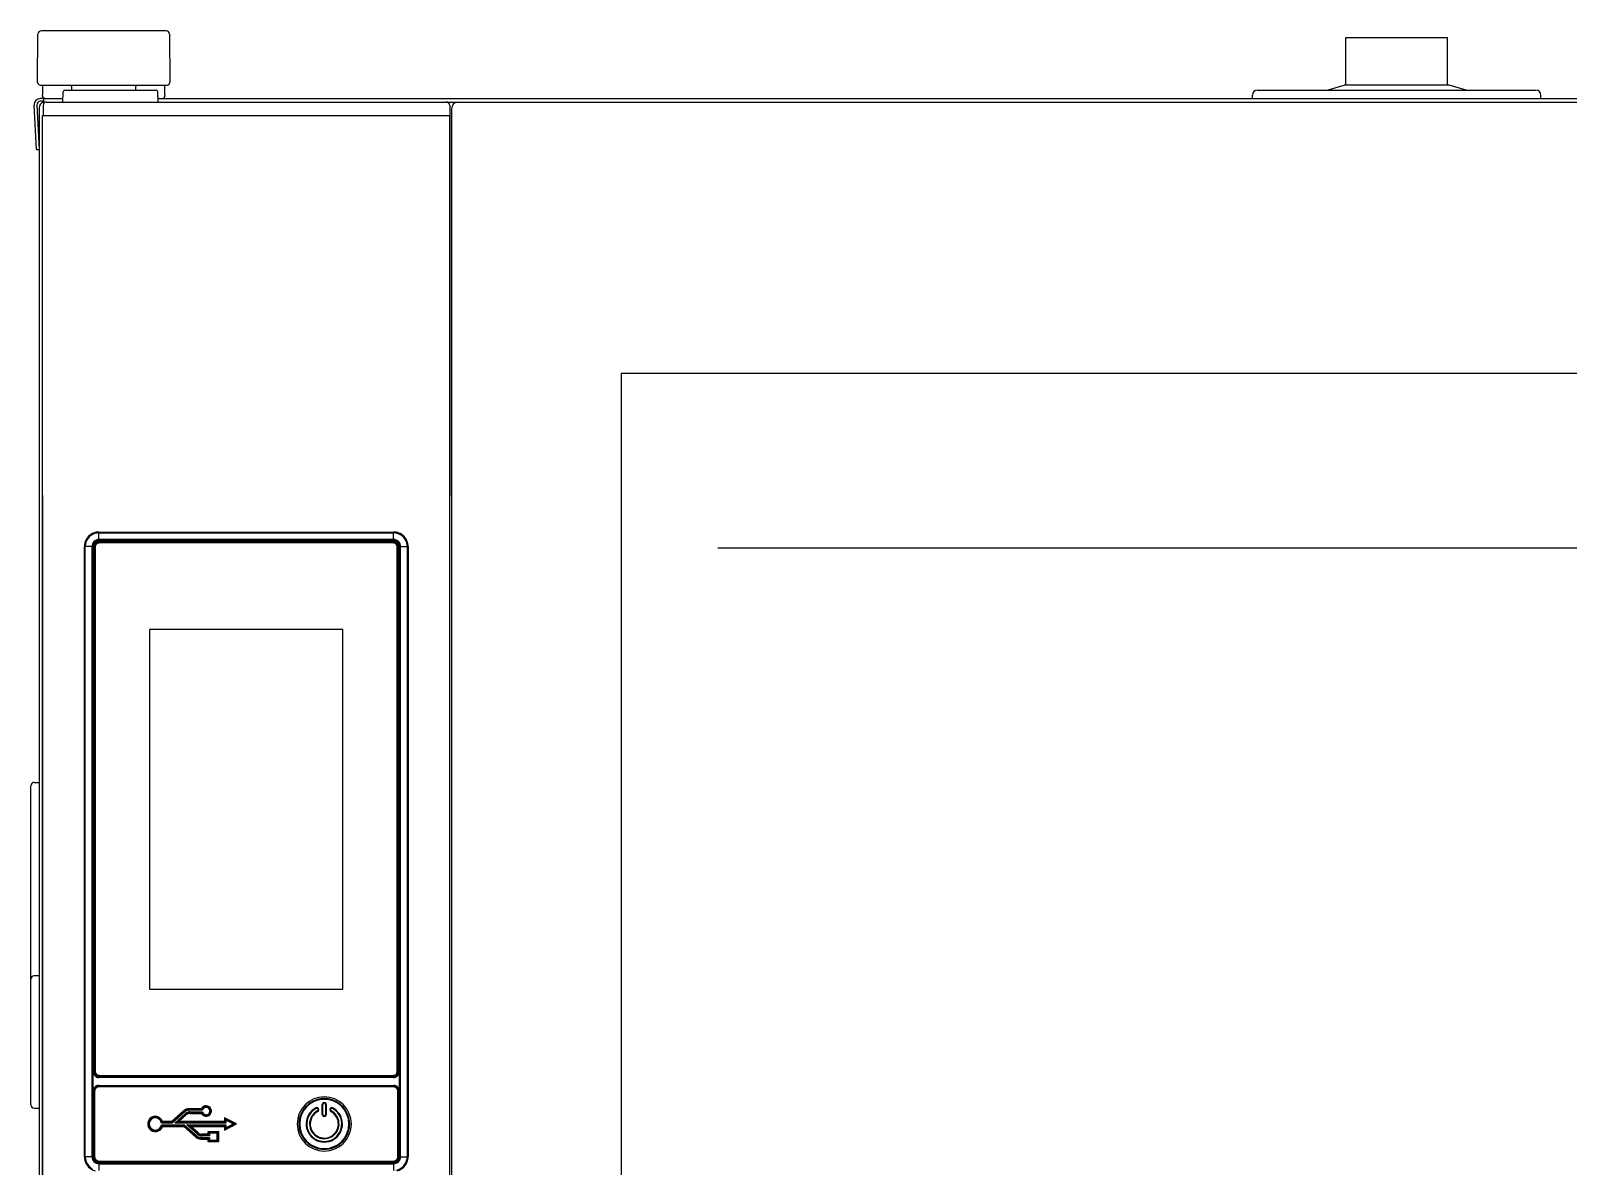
# Model space of a CAD drawing. Header units: millimetres. Extents: x 1025 to 6152, y 3757 to 7264.
# Drawn here: x 3911.5 to 4364.5, y 5779.2 to 6113.8 of the extents above; entities that cross this region are included whole.
import ezdxf

# ---------------------------------------------------------------- set-up
doc = ezdxf.new("R2010")
doc.units = ezdxf.units.MM
doc.header["$LTSCALE"] = 346.5
doc.layers.get('0').update_dxf_attribs({"linetype": 'CONTINUOUS'})
doc.layers.add('COSMETICHE', color=7, linetype='CONTINUOUS')
doc.layers.add('GEOM', color=7, linetype='CONTINUOUS')

msp = doc.modelspace()

# ---------------------------------------------------------------- linework, layer by layer
at = {"color": 7, "linetype": 'Continuous'}
for p, q in [((3913.46, 6098.8), (3913.58, 6112.81)), ((3951.34, 6113.8), (3914.58, 6113.8)), ((3952.34, 6112.81), (3952.46, 6098.8)), ((4298.96, 6097.8), (4298.96, 6111.8)), ((4298.96, 6111.8), (4328.96, 6111.8)), ((4328.96, 6097.8), (4328.96, 6111.8)), ((3913.47, 6098.52), (3913.46, 6098.8)), ((3952.46, 6098.8), (3952.45, 6098.52)), ((3914.22, 6097.8), (3951.7, 6097.8)), ((3914.96, 6097.8), (3914.96, 6095.4)), ((3914.96, 6095.4), (3914.96, 6094.8)), ((3914.97, 6094.52), (3914.96, 6094.8)), ((3920.96, 6092.8), (3921.01, 6095.81)), ((3921.51, 6096.3), (3948.41, 6096.3)), ((3923.48, 6097.32), (3923.5, 6096.3)), ((3942.42, 6096.3), (3942.43, 6097.32)), ((3948.96, 6092.8), (3948.91, 6095.81)), ((3950.96, 6094.8), (3950.95, 6094.52)), ((3950.96, 6095.4), (3950.96, 6097.8)), ((3950.96, 6095.07), (3950.96, 6095.4)), ((3950.96, 6094.8), (3950.96, 6095.07)), ((4271.46, 6093.8), (4271.46, 6094.8)), ((4272.96, 6096.3), (4354.96, 6096.3)), ((4293.46, 6096.3), (4298.46, 6097.8)), ((4329.46, 6097.8), (4298.46, 6097.8)), ((4334.46, 6096.3), (4329.46, 6097.8)), ((4356.46, 6093.8), (4356.46, 6094.8)), ((3913.15, 6078.8), (3912.46, 6091.9)), ((3913.26, 6091.95), (3913.95, 6078.84)), ((3913.96, 6091.1), (3913.96, 5618)), ((3915.72, 6093.8), (3914.26, 6093.8)), ((3915.26, 6093), (3914.26, 6093)), ((3915.12, 6091.81), (3915.09, 6088.8)), ((3915.26, 6093.8), (3915.26, 6092.28)), ((3915.26, 6093.8), (3915.26, 6092.28)), ((3915.72, 6093.8), (3920.98, 6093.8)), ((3916.12, 6092.8), (4711.91, 6092.8)), ((3948.94, 6093.8), (3950.2, 6093.8)), ((3950.2, 6093.8), (4713.66, 6093.8)), ((4034.91, 6091.81), (4034.96, 6088.8)), ((4035.46, 6090.8), (4035.46, 5655.8)), ((3914.96, 5657.8), (3914.96, 6088.8)), ((3914.96, 6088.8), (4034.96, 6088.8)), ((4034.96, 6088.8), (4034.96, 5976.8)), ((4034.96, 5657.8), (4034.96, 6088.8)), ((3913.15, 6078.8), (3913.95, 6078.84)), ((4085.46, 6012.8), (4085.46, 5733.8)), ((4542.46, 6012.8), (4085.46, 6012.8))]:
    msp.add_line(p, q, dxfattribs=at)
at = {"color": 9, "linetype": 'Continuous'}
for p, q in [((3931.53, 5966.07), (3931.53, 5966.08)), ((3931.53, 5966.07), (4018.38, 5966.07)), ((3931.54, 5964.4), (3931.54, 5965.84)), ((3931.54, 5965.84), (4018.37, 5965.84)), ((3931.54, 5963.88), (3931.54, 5964.4)), ((3931.54, 5963.61), (3931.54, 5963.88)), ((4018.37, 5963.88), (3931.54, 5963.88)), ((4018.38, 5963.61), (3931.54, 5963.61)), ((3931.6, 5963.03), (3931.6, 5963.16)), ((3931.6, 5962.91), (3931.6, 5963.03)), ((4018.32, 5963.03), (4018.32, 5963.16)), ((4018.32, 5962.91), (4018.32, 5963.03)), ((4018.37, 5964.4), (4018.37, 5965.84)), ((4018.37, 5963.88), (4018.37, 5964.4)), ((4018.38, 5963.61), (4018.37, 5963.85)), ((4018.38, 5966.07), (4018.39, 5966.08)), ((3927.29, 5961.82), (3927.28, 5961.83)), ((3927.29, 5781.97), (3927.29, 5961.82)), ((3928.71, 5961.81), (3927.51, 5961.81)), ((3927.51, 5781.98), (3927.51, 5961.81)), ((3929.47, 5961.81), (3928.71, 5961.81)), ((3929.47, 5961.81), (3929.47, 5781.98)), ((3929.75, 5961.81), (3929.5, 5961.81)), ((3929.75, 5961.81), (3929.75, 5781.98)), ((3930.33, 5961.76), (3930.2, 5961.76)), ((3930.2, 5807.04), (3930.2, 5961.4)), ((3930.45, 5961.76), (3930.33, 5961.76)), ((4019.47, 5961.76), (4019.59, 5961.76)), ((4019.59, 5961.76), (4019.72, 5961.76)), ((4019.72, 5961.4), (4019.72, 5807.04)), ((4020.17, 5961.81), (4020.44, 5961.81)), ((4020.17, 5781.98), (4020.17, 5961.81)), ((4020.44, 5781.98), (4020.44, 5961.81)), ((4020.44, 5961.81), (4021.21, 5961.81)), ((4021.21, 5961.81), (4022.4, 5961.81)), ((4022.4, 5961.81), (4022.4, 5781.98)), ((4022.63, 5961.82), (4022.64, 5961.83)), ((4022.63, 5961.82), (4022.63, 5781.97)), ((3930.33, 5807.04), (3930.2, 5807.04)), ((3930.45, 5807.04), (3930.33, 5807.04)), ((3931.56, 5805.6), (3931.6, 5805.64)), ((3931.6, 5805.89), (3931.6, 5805.77)), ((3931.6, 5805.77), (3931.6, 5805.64)), ((4018.32, 5805.64), (3931.6, 5805.64)), ((4018.32, 5805.89), (4018.32, 5805.77)), ((4018.32, 5805.77), (4018.32, 5805.64)), ((4018.35, 5805.6), (4018.32, 5805.64)), ((3929.85, 5781.94), (3929.85, 5801.35)), ((3929.85, 5801.35), (3930.1, 5801.35)), ((3930.1, 5781.94), (3930.1, 5801.35)), ((3930.1, 5801.35), (3930.19, 5801.27)), ((3930.21, 5801.27), (3930.19, 5801.27)), ((3930.19, 5801.15), (3930.19, 5801.27)), ((3930.19, 5782.15), (3930.19, 5801.15)), ((3930.26, 5801.27), (3930.21, 5801.27)), ((3931.5, 5803), (4018.41, 5803)), ((3931.5, 5803), (3931.5, 5802.75)), ((3931.5, 5802.75), (3931.59, 5802.66)), ((3931.5, 5802.75), (4018.41, 5802.75)), ((3931.59, 5802.64), (3931.59, 5802.66)), ((3931.59, 5802.66), (3931.76, 5802.66)), ((3931.59, 5802.63), (3931.59, 5802.64)), ((3931.76, 5802.66), (4018.16, 5802.66)), ((4018.16, 5802.66), (4018.33, 5802.66)), ((4018.41, 5802.75), (4018.33, 5802.66)), ((4018.33, 5802.64), (4018.33, 5802.66)), ((4018.33, 5802.63), (4018.33, 5802.64)), ((4018.41, 5803), (4018.41, 5802.75)), ((4019.66, 5801.27), (4019.71, 5801.27)), ((4019.71, 5801.27), (4019.73, 5801.27)), ((4019.81, 5801.35), (4019.73, 5801.27)), ((4019.73, 5801.27), (4019.73, 5801.15)), ((4019.73, 5801.15), (4019.73, 5782.15)), ((4020.06, 5801.35), (4019.81, 5801.35)), ((4019.81, 5801.35), (4019.81, 5781.94)), ((4020.06, 5801.35), (4020.06, 5781.94)), ((3927.29, 5781.97), (3927.28, 5781.96)), ((3928.71, 5781.98), (3927.51, 5781.98)), ((3929.47, 5781.98), (3928.71, 5781.98)), ((3929.75, 5781.98), (3929.47, 5781.98)), ((3929.85, 5781.94), (3930.1, 5781.94)), ((3930.1, 5781.94), (3930.19, 5782.03)), ((3930.19, 5782.03), (3930.19, 5782.15)), ((3930.21, 5782.03), (3930.19, 5782.03)), ((3930.26, 5782.03), (3930.21, 5782.03)), ((4019.66, 5782.03), (4019.71, 5782.03)), ((4019.71, 5782.03), (4019.73, 5782.03)), ((4019.73, 5782.15), (4019.73, 5782.03)), ((4019.81, 5781.94), (4019.73, 5782.03)), ((4020.06, 5781.94), (4019.81, 5781.94)), ((4020.17, 5781.98), (4020.41, 5781.98)), ((4020.44, 5781.98), (4021.21, 5781.98)), ((4021.21, 5781.98), (4022.4, 5781.98)), ((4022.63, 5781.97), (4022.64, 5781.96)), ((3931.5, 5780.54), (3931.59, 5780.63)), ((3931.5, 5780.29), (3931.5, 5780.54)), ((4018.41, 5780.54), (3931.5, 5780.54)), ((4018.41, 5780.29), (3931.5, 5780.29)), ((3931.54, 5780.19), (4018.38, 5780.19)), ((3931.54, 5780.19), (3931.54, 5779.94)), ((3931.54, 5779.91), (3931.54, 5779.4)), ((3931.54, 5779.91), (4018.37, 5779.91)), ((3931.54, 5779.4), (3931.54, 5777.95)), ((3931.59, 5780.67), (3931.59, 5780.65)), ((3931.59, 5780.65), (3931.59, 5780.63)), ((3931.76, 5780.63), (3931.59, 5780.63)), ((4018.16, 5780.63), (3931.76, 5780.63)), ((4018.33, 5780.63), (4018.16, 5780.63)), ((4018.33, 5780.67), (4018.33, 5780.65)), ((4018.33, 5780.65), (4018.33, 5780.63)), ((4018.41, 5780.54), (4018.33, 5780.63)), ((4018.38, 5780.19), (4018.37, 5779.91)), ((4018.37, 5779.91), (4018.37, 5779.4)), ((4018.37, 5779.4), (4018.37, 5777.95)), ((4018.41, 5780.29), (4018.41, 5780.54))]:
    msp.add_line(p, q, dxfattribs=at)
at = {"color": 2, "linetype": 'Continuous'}
msp.add_line((4113.96, 5961.4), (4513.96, 5961.4), dxfattribs=at)
at = {"color": 9, "linetype": 'Continuous'}
for points in [[(4018.38, 5963.61), (4018.37, 5963.7), (4018.37, 5963.8), (4018.37, 5963.88)], [(3929.75, 5961.81), (3929.65, 5961.81), (3929.56, 5961.81), (3929.47, 5961.81)], [(4020.17, 5781.98), (4020.27, 5781.98), (4020.36, 5781.98), (4020.44, 5781.98)], [(3931.54, 5780.19), (3931.54, 5780.09), (3931.54, 5780), (3931.54, 5779.91)]]:
    msp.add_lwpolyline(points, dxfattribs=at)
at = {"color": 7, "linetype": 'Continuous'}
for centre, radius, start, end in [((3914.58, 6112.8), 1, 90, 179.5), ((3951.34, 6112.8), 1, 0.5, 90), ((3914.22, 6098.55), 0.75, 182, 270), ((3951.7, 6098.55), 0.75, 270, 358), ((3915.72, 6094.55), 0.75, 182, 270), ((3921.51, 6095.8), 0.5, 90, 179), ((3921.98, 6097.3), 1.5, 1, 19.6284), ((3943.93, 6097.3), 1.5, 160.3716, 179), ((3948.41, 6095.8), 0.5, 1, 90), ((3950.2, 6094.55), 0.75, 270, 358), ((4272.96, 6094.8), 1.5, 90, 180), ((4354.96, 6094.8), 1.5, 0, 90), ((3914.26, 6092), 1.8, 90, 183), ((3914.26, 6092), 1, 90, 183), ((3915.76, 6091.1), 1.8, 106.1281, 180), ((3916.12, 6091.8), 1, 90, 179.5), ((4033.91, 6091.8), 1, 1, 90), ((4037.46, 6090.8), 2, 90, 180), ((3997.96, 5791.65), 7.5, 0, 168.75), ((3997.96, 5791.65), 7.5, 0, 168.75), ((3997.96, 5791.65), 7.5, 168.75, 180), ((3997.96, 5791.65), 7.5, 168.75, 180), ((3997.96, 5791.65), 7.5, 180, 348.75), ((3997.96, 5791.65), 7.5, 348.75, 0), ((3997.96, 5791.65), 7.5, 348.75, 0)]:
    msp.add_arc(centre, radius, start, end, dxfattribs=at)
at = {"color": 9, "linetype": 'Continuous'}
for centre, radius, start, end in [((3931.55, 5961.82), 4.26, 168.0579, 177.663), ((3931.54, 5961.82), 4.25, 162.8415, 168.0475), ((3931.55, 5961.82), 4.26, 153.0369, 162.8276), ((3931.55, 5961.81), 4.03, 98.9758, 171.4052), ((3931.54, 5961.82), 4.26, 144.2295, 153.0203), ((3931.54, 5961.82), 4.25, 137.9545, 144.2272), ((3931.54, 5961.81), 4.26, 131.0569, 137.9454), ((3931.54, 5961.82), 4.25, 124.2566, 131.0508), ((3931.54, 5961.81), 4.26, 118.4228, 124.2541), ((3931.54, 5961.81), 4.26, 107.3361, 118.4073), ((3931.54, 5961.81), 4.25, 102.0486, 107.3202), ((3931.54, 5961.81), 4.26, 92.4816, 102.0374), ((3931.55, 5961.81), 4.03, 90.0459, 98.9808), ((3931.54, 5961.83), 4.24, 90.0409, 92.4762), ((4018.32, 5961.75), 1.41, 72.4712, 89.924), ((4018.37, 5961.81), 4.03, 81.3986, 89.9555), ((4018.38, 5961.83), 4.24, 87.6693, 89.9597), ((4018.38, 5961.81), 4.26, 78.0579, 87.663), ((4018.38, 5961.82), 4.25, 72.8415, 78.0475), ((4018.38, 5961.81), 4.26, 63.0369, 72.8276), ((4018.38, 5961.81), 4.26, 54.2295, 63.0203), ((4018.37, 5961.81), 4.03, 8.9758, 61.0408), ((4018.38, 5961.82), 4.25, 47.9545, 54.2272), ((4018.37, 5961.81), 4.26, 41.0569, 47.9454), ((4018.38, 5961.82), 4.25, 34.2566, 41.0508), ((4018.38, 5961.82), 4.26, 28.4228, 34.2541), ((4018.37, 5961.82), 4.26, 17.3361, 28.4073), ((4018.38, 5961.82), 4.25, 12.0486, 17.3202), ((4018.37, 5961.82), 4.26, 2.4816, 12.0374), ((3931.53, 5961.82), 4.24, 177.6693, 179.9597), ((3931.54, 5961.81), 4.03, 171.3986, 179.9555), ((3931.61, 5961.75), 1.41, 162.4712, 179.924), ((4018.37, 5961.81), 4.03, 0.0459, 8.9808), ((4018.39, 5961.82), 4.24, 0.0409, 2.4762), ((3931.6, 5807.05), 1.41, 252.4712, 269.924), ((4018.31, 5807.04), 1.41, 342.4712, 359.924), ((3931.5, 5801.35), 1.65, 89.9858, 180.0142), ((3931.51, 5801.35), 1.41, 165.3672, 179.9758), ((3931.59, 5801.25), 1.41, 90.0882, 108.9329), ((3931.5, 5801.35), 1.41, 90.0108, 103.7349), ((3997.96, 5791.65), 8, 0, 180), ((4018.32, 5801.26), 1.41, 73.6062, 89.9341), ((4018.42, 5801.35), 1.65, 359.9858, 90.0142), ((4018.41, 5801.34), 1.41, 75.3672, 89.9758), ((4018.32, 5801.26), 1.41, 0.0882, 18.9329), ((4018.41, 5801.35), 1.41, 0.0108, 13.7349), ((3997.96, 5791.65), 7.25, 0, 180), ((3997.96, 5791.65), 8, 180, 0), ((3997.96, 5791.65), 7.25, 180, 0), ((3931.53, 5781.98), 4.24, 180.0409, 182.4762), ((3931.55, 5781.98), 4.26, 182.4816, 192.0374), ((3931.54, 5781.99), 4.03, 180.0459, 188.9808), ((3931.55, 5781.99), 4.03, 188.9758, 241.0408), ((3931.5, 5781.94), 1.65, 179.9858, 270.0142), ((3931.51, 5781.94), 1.41, 180.0108, 193.7349), ((3931.6, 5782.03), 1.41, 180.0882, 198.9329), ((4018.42, 5781.94), 1.65, 269.9858, 0.0142), ((4018.37, 5781.99), 4.03, 278.9758, 351.4052), ((4018.41, 5781.94), 1.41, 345.3672, 359.9758), ((4018.37, 5781.99), 4.03, 351.3986, 359.9555), ((4018.37, 5781.98), 4.26, 348.0579, 357.663), ((4018.39, 5781.98), 4.24, 357.6693, 359.9597), ((3931.54, 5781.98), 4.25, 192.0486, 197.3202), ((3931.55, 5781.98), 4.26, 197.3361, 208.4073), ((3931.54, 5781.98), 4.26, 208.4228, 214.2541), ((3931.54, 5781.98), 4.25, 214.2566, 221.0508), ((3931.5, 5781.95), 1.41, 255.3672, 269.9758), ((3931.59, 5782.04), 1.41, 253.6062, 269.9341), ((4018.32, 5782.04), 1.41, 270.0882, 288.9329), ((4018.41, 5781.95), 1.41, 270.0108, 283.7349), ((4018.38, 5781.98), 4.25, 317.9545, 324.2272), ((4018.38, 5781.98), 4.26, 324.2295, 333.0203), ((4018.37, 5781.98), 4.26, 333.0369, 342.8276), ((4018.38, 5781.98), 4.25, 342.8415, 348.0475)]:
    msp.add_arc(centre, radius, start, end, dxfattribs=at)
at = {"color": 7, "linetype": 'Continuous'}
for centre, major_axis, start_param, end_param in [((3931.53, 5961.82), (3.01, -3.01), -2.618472, -2.356803), ((3931.53, 5961.82), (-3.01, 3.01), -0.523121, 0.52312), ((3931.53, 5961.82), (-3.01, 3.01), -0.784789, -0.523121), ((4018.39, 5961.82), (3.01, 3.01), 0.52312, 0.784789), ((4018.39, 5961.82), (3.01, 3.01), -0.523121, 0.52312), ((4018.39, 5961.82), (3.01, 3.01), -0.784789, -0.523121), ((3931.53, 5781.97), (3.01, 3.01), 2.356803, 2.618472), ((4018.39, 5781.97), (3.01, -3.01), 0.52312, 0.784789), ((3931.53, 5781.97), (3.01, 3.01), -3.664713, -2.618472), ((4018.39, 5781.97), (3.01, -3.01), -0.523121, 0.52312)]:
    msp.add_ellipse(centre, major_axis=major_axis, ratio=0.998783, start_param=start_param, end_param=end_param, dxfattribs=at)
at = {"color": 9, "linetype": 'Continuous'}
for points, knots in [([(3931.54, 5963.88), (3931.02, 5963.88), (3929.92, 5963.44), (3929.47, 5962.34), (3929.47, 5961.81)], [0, 0, 0, 0, 0.500075, 1, 1, 1, 1]), ([(3931.54, 5963.61), (3931.08, 5963.61), (3930.13, 5963.23), (3929.74, 5962.27), (3929.75, 5961.81)], [0, 0, 0, 0, 0.500075, 1, 1, 1, 1]), ([(3931.53, 5966.07), (3931.54, 5966.06), (3931.53, 5965.98), (3931.54, 5965.91), (3931.54, 5965.84)], [0, 0, 0, 0, 0.081765, 1, 1, 1, 1]), ([(4018.38, 5966.07), (4018.37, 5966.05), (4018.39, 5965.97), (4018.37, 5965.9), (4018.37, 5965.84)], [0, 0, 0, 0, 0.284532, 1, 1, 1, 1]), ([(4020.44, 5961.81), (4020.44, 5962.34), (4020, 5963.44), (4018.9, 5963.88), (4018.37, 5963.88)], [0, 0, 0, 0, 0.500075, 1, 1, 1, 1]), ([(4020.17, 5961.81), (4020.17, 5962.27), (4019.79, 5963.23), (4018.83, 5963.61), (4018.38, 5963.61)], [0, 0, 0, 0, 0.500075, 1, 1, 1, 1]), ([(3927.29, 5961.82), (3927.3, 5961.81), (3927.39, 5961.82), (3927.46, 5961.81), (3927.51, 5961.81)], [0, 0, 0, 0, 0.284532, 1, 1, 1, 1]), ([(4022.63, 5961.82), (4022.63, 5961.82), (4022.55, 5961.82), (4022.47, 5961.81), (4022.4, 5961.81)], [0, 0, 0, 0, 0.081765, 1, 1, 1, 1]), ([(3927.29, 5781.97), (3927.29, 5781.98), (3927.37, 5781.97), (3927.44, 5781.98), (3927.51, 5781.98)], [0, 0, 0, 0, 0.081765, 1, 1, 1, 1]), ([(3929.47, 5781.98), (3929.47, 5781.45), (3929.92, 5780.36), (3931.02, 5779.91), (3931.54, 5779.91)], [0, 0, 0, 0, 0.500075, 1, 1, 1, 1]), ([(3929.75, 5781.98), (3929.74, 5781.52), (3930.13, 5780.57), (3931.08, 5780.18), (3931.54, 5780.19)], [0, 0, 0, 0, 0.500075, 1, 1, 1, 1]), ([(4018.37, 5779.91), (4018.9, 5779.91), (4020, 5780.36), (4020.44, 5781.45), (4020.44, 5781.98)], [0, 0, 0, 0, 0.500075, 1, 1, 1, 1]), ([(4018.38, 5780.19), (4018.83, 5780.18), (4019.79, 5780.57), (4020.17, 5781.52), (4020.17, 5781.98)], [0, 0, 0, 0, 0.500075, 1, 1, 1, 1]), ([(4022.63, 5781.97), (4022.61, 5781.99), (4022.53, 5781.97), (4022.46, 5781.98), (4022.4, 5781.98)], [0, 0, 0, 0, 0.284532, 1, 1, 1, 1])]:
    msp.add_open_spline(points, degree=3, knots=knots, dxfattribs=at)
for points in [[(3930.27, 5962.18), (3930.37, 5962.5), (3930.6, 5962.79), (3930.89, 5962.96)], [(3930.64, 5962.39), (3930.73, 5962.53), (3930.87, 5962.66), (3931.02, 5962.75)], [(3930.89, 5962.96), (3931.1, 5963.09), (3931.35, 5963.16), (3931.6, 5963.16)], [(3931.02, 5962.75), (3931.19, 5962.85), (3931.4, 5962.91), (3931.6, 5962.91)], [(4018.32, 5962.91), (4018.54, 5962.91), (4018.76, 5962.84), (4018.95, 5962.72)], [(4018.74, 5963.09), (4019.06, 5962.99), (4019.35, 5962.75), (4019.52, 5962.47)], [(4018.95, 5962.72), (4019.09, 5962.62), (4019.22, 5962.49), (4019.31, 5962.34)], [(4018.97, 5965.8), (4019.44, 5965.73), (4019.91, 5965.57), (4020.32, 5965.34)], [(3930.45, 5961.76), (3930.45, 5961.98), (3930.52, 5962.2), (3930.64, 5962.39)], [(4019.31, 5962.34), (4019.41, 5962.17), (4019.47, 5961.96), (4019.47, 5961.76)], [(4019.52, 5962.47), (4019.65, 5962.26), (4019.72, 5962), (4019.72, 5961.76)], [(3930.39, 5806.33), (3930.27, 5806.54), (3930.2, 5806.79), (3930.2, 5807.04)], [(3931.18, 5805.7), (3930.86, 5805.81), (3930.56, 5806.04), (3930.39, 5806.33)], [(3930.61, 5806.45), (3930.51, 5806.63), (3930.45, 5806.84), (3930.45, 5807.04)], [(3930.97, 5806.08), (3930.82, 5806.17), (3930.7, 5806.3), (3930.61, 5806.45)], [(3931.6, 5805.89), (3931.38, 5805.89), (3931.15, 5805.96), (3930.97, 5806.08)], [(4018.9, 5806.05), (4018.73, 5805.95), (4018.52, 5805.89), (4018.32, 5805.89)], [(4019.03, 5805.83), (4018.82, 5805.71), (4018.56, 5805.64), (4018.32, 5805.64)], [(4019.28, 5806.41), (4019.18, 5806.26), (4019.05, 5806.14), (4018.9, 5806.05)], [(4019.65, 5806.62), (4019.55, 5806.3), (4019.32, 5806), (4019.03, 5805.83)], [(4019.47, 5807.04), (4019.47, 5806.82), (4019.4, 5806.59), (4019.28, 5806.41)], [(3930.15, 5801.71), (3930.27, 5802.17), (3930.71, 5802.6), (3931.17, 5802.71)], [(3930.19, 5801.27), (3930.19, 5801.47), (3930.24, 5801.68), (3930.33, 5801.86)], [(3930.33, 5801.86), (3930.48, 5802.19), (3930.79, 5802.47), (3931.14, 5802.59)], [(4018.72, 5802.61), (4019.13, 5802.49), (4019.51, 5802.12), (4019.65, 5801.72)], [(4018.77, 5802.71), (4019.23, 5802.59), (4019.66, 5802.15), (4019.77, 5801.69)], [(3931.15, 5780.59), (3930.69, 5780.71), (3930.26, 5781.14), (3930.14, 5781.61)], [(3931.2, 5780.69), (3930.79, 5780.81), (3930.41, 5781.17), (3930.27, 5781.57)], [(4019.77, 5781.59), (4019.65, 5781.12), (4019.21, 5780.7), (4018.75, 5780.58)], [(4019.59, 5781.43), (4019.44, 5781.11), (4019.13, 5780.83), (4018.78, 5780.71)], [(4019.73, 5782.03), (4019.73, 5781.83), (4019.68, 5781.62), (4019.59, 5781.43)]]:
    msp.add_open_spline(points, degree=3, dxfattribs=at)
at = {"layer": 'COSMETICHE', "color": 7, "linetype": 'Continuous'}
msp.add_line((3914.96, 5976.8), (3914.96, 5769.8), dxfattribs=at)
at = {"layer": 'GEOM', "color": 9, "linetype": 'Continuous'}
for p, q in [((3931.56, 5963.44), (4018.35, 5963.44)), ((3931.56, 5963.44), (3931.56, 5963.19)), ((3931.56, 5963.19), (4018.35, 5963.19)), ((4018.35, 5963.44), (4018.35, 5963.19)), ((3929.92, 5807), (3929.92, 5961.79)), ((3929.92, 5961.79), (3930.16, 5961.79)), ((3930.16, 5807), (3930.16, 5961.79)), ((4019.75, 5961.79), (4019.75, 5807)), ((4020, 5961.79), (4019.75, 5961.79)), ((4020, 5961.79), (4020, 5807)), ((3929.92, 5807), (3930.16, 5807)), ((4018.35, 5805.6), (3931.56, 5805.6)), ((3931.56, 5805.35), (3931.56, 5805.6)), ((4018.35, 5805.35), (3931.56, 5805.35)), ((4018.35, 5805.35), (4018.35, 5805.6)), ((3956.59, 5795.57), (3952.98, 5792.34)), ((3956.75, 5795.4), (3953.07, 5792.11)), ((3956.9, 5795.23), (3953.15, 5791.88)), ((3956.59, 5795.57), (3956.75, 5795.4)), ((3956.9, 5795.23), (3956.75, 5795.4)), ((3958.09, 5796.15), (3958.09, 5795.92)), ((3961.77, 5796.15), (3958.09, 5796.15)), ((3958.09, 5795.69), (3958.09, 5795.92)), ((3961.92, 5795.92), (3958.09, 5795.92)), ((3962.08, 5795.69), (3958.09, 5795.69)), ((3958.44, 5795.21), (3958.44, 5794.98)), ((3958.44, 5795.21), (3962.08, 5795.21)), ((3958.44, 5794.75), (3958.44, 5794.98)), ((3958.44, 5794.98), (3961.92, 5794.98)), ((3995.49, 5796.39), (3995.53, 5796.3)), ((3995.58, 5796.22), (3995.53, 5796.3)), ((3995.95, 5795.51), (3996, 5795.42)), ((3996.04, 5795.33), (3996, 5795.42)), ((3997.36, 5794.4), (3997.36, 5797.4)), ((3997.36, 5797.4), (3997.46, 5797.4)), ((3997.56, 5797.4), (3997.46, 5797.4)), ((3997.56, 5794.4), (3997.56, 5797.4)), ((3998.36, 5797.4), (3998.46, 5797.4)), ((3998.36, 5797.4), (3998.36, 5794.4)), ((3998.56, 5797.4), (3998.46, 5797.4)), ((3998.56, 5797.4), (3998.56, 5794.4)), ((3999.88, 5795.33), (3999.92, 5795.42)), ((3999.97, 5795.51), (3999.92, 5795.42)), ((4000.34, 5796.22), (4000.38, 5796.3)), ((4000.43, 5796.39), (4000.38, 5796.3)), ((3953.15, 5791.88), (3949.95, 5791.88)), ((3949.95, 5791.4), (3956.7, 5791.4)), ((3953.07, 5792.11), (3950.14, 5792.11)), ((3950.14, 5791.17), (3956.61, 5791.17)), ((3950.31, 5790.94), (3956.53, 5790.94)), ((3952.98, 5792.34), (3950.32, 5792.34)), ((3953.88, 5791.88), (3956.97, 5794.64)), ((3968.98, 5791.88), (3953.88, 5791.88)), ((3954.48, 5792.11), (3957.12, 5794.47)), ((3968.75, 5792.11), (3954.48, 5792.11)), ((3955.08, 5792.34), (3957.27, 5794.3)), ((3968.53, 5792.34), (3955.08, 5792.34)), ((3956.53, 5790.94), (3960.09, 5787.77)), ((3956.61, 5791.17), (3960.24, 5787.94)), ((3956.7, 5791.4), (3960.39, 5788.11)), ((3956.97, 5794.64), (3957.12, 5794.47)), ((3957.27, 5794.3), (3957.12, 5794.47)), ((3957.43, 5791.4), (3968.98, 5791.4)), ((3960.46, 5788.7), (3957.43, 5791.4)), ((3960.61, 5788.87), (3958.03, 5791.17)), ((3958.03, 5791.17), (3968.75, 5791.17)), ((3958.44, 5794.75), (3961.77, 5794.75)), ((3960.76, 5789.04), (3958.63, 5790.94)), ((3958.63, 5790.94), (3968.53, 5790.94)), ((3972.12, 5791.65), (3968.53, 5793.5)), ((3968.53, 5793.5), (3968.53, 5792.34)), ((3968.53, 5789.78), (3972.12, 5791.65)), ((3968.53, 5790.94), (3968.53, 5789.78)), ((3968.75, 5793.13), (3968.75, 5792.11)), ((3971.62, 5791.65), (3968.75, 5793.13)), ((3968.75, 5790.16), (3971.62, 5791.65)), ((3968.75, 5791.17), (3968.75, 5790.16)), ((3968.98, 5792.75), (3968.98, 5791.88)), ((3971.12, 5791.65), (3968.98, 5792.75)), ((3968.98, 5790.53), (3971.12, 5791.65)), ((3968.98, 5791.4), (3968.98, 5790.53)), ((3997.36, 5794.4), (3997.46, 5794.4)), ((3997.56, 5794.4), (3997.46, 5794.4)), ((3998.36, 5794.4), (3998.46, 5794.4)), ((3998.56, 5794.4), (3998.46, 5794.4)), ((3960.09, 5787.77), (3960.24, 5787.94)), ((3960.39, 5788.11), (3960.24, 5787.94)), ((3960.46, 5788.7), (3960.61, 5788.87)), ((3960.76, 5789.04), (3960.61, 5788.87)), ((3961.59, 5787.66), (3961.59, 5787.43)), ((3961.59, 5787.66), (3964.12, 5787.66)), ((3961.59, 5787.43), (3963.9, 5787.43)), ((3961.59, 5787.2), (3961.59, 5787.43)), ((3961.59, 5787.2), (3963.67, 5787.2)), ((3963.67, 5788.6), (3961.93, 5788.6)), ((3961.93, 5788.6), (3961.93, 5788.37)), ((3961.93, 5788.14), (3961.93, 5788.37)), ((3963.9, 5788.37), (3961.93, 5788.37)), ((3964.12, 5788.14), (3961.93, 5788.14)), ((3966.87, 5789.35), (3963.67, 5789.35)), ((3963.67, 5789.35), (3963.67, 5788.6)), ((3963.67, 5787.2), (3963.67, 5786.45)), ((3963.67, 5786.45), (3966.87, 5786.45)), ((3966.64, 5789.12), (3963.9, 5789.12)), ((3963.9, 5789.12), (3963.9, 5788.37)), ((3963.9, 5787.43), (3963.9, 5786.68)), ((3963.9, 5786.68), (3966.64, 5786.68)), ((3964.12, 5788.89), (3964.12, 5788.14)), ((3966.41, 5788.89), (3964.12, 5788.89)), ((3964.12, 5787.66), (3964.12, 5786.91)), ((3964.12, 5786.91), (3966.41, 5786.91)), ((3966.41, 5786.91), (3966.41, 5788.89)), ((3966.64, 5786.68), (3966.64, 5789.12)), ((3966.87, 5786.45), (3966.87, 5789.35))]:
    msp.add_line(p, q, dxfattribs=at)
at = {"layer": 'GEOM', "color": 7, "linetype": 'Continuous'}
for p, q in [((4018.26, 5962.9), (3931.66, 5962.9)), ((3930.46, 5961.7), (3930.46, 5807.1)), ((4019.46, 5807.1), (4019.46, 5961.7)), ((4003.46, 5937.4), (3946.46, 5937.4)), ((3946.46, 5937.4), (3946.46, 5831.4)), ((4003.46, 5831.4), (4003.46, 5937.4)), ((3911.46, 5797.3), (3911.46, 5891.3)), ((3912.46, 5892.3), (3913.96, 5892.3)), ((3913.96, 5835.3), (3912.46, 5835.3)), ((3946.46, 5831.4), (4003.46, 5831.4)), ((3931.66, 5805.9), (4018.26, 5805.9)), ((3930.26, 5801.15), (3930.26, 5782.15)), ((4018.16, 5802.65), (3931.76, 5802.65)), ((4019.66, 5782.15), (4019.66, 5801.15)), ((3912.46, 5796.3), (3913.96, 5796.3)), ((3997.46, 5796.62), (3997.46, 5797.4)), ((3997.46, 5794.4), (3997.46, 5796.62)), ((3998.46, 5797.4), (3998.46, 5796.62)), ((3998.46, 5796.62), (3998.46, 5794.4)), ((3953.07, 5792.11), (3952.98, 5792.34)), ((3953.07, 5792.11), (3953.15, 5791.88)), ((3954.48, 5792.11), (3953.88, 5791.88)), ((3954.48, 5792.11), (3955.08, 5792.34)), ((3956.61, 5791.17), (3956.53, 5790.94)), ((3956.61, 5791.17), (3956.7, 5791.4)), ((3958.03, 5791.17), (3957.43, 5791.4)), ((3958.03, 5791.17), (3958.63, 5790.94)), ((3968.75, 5793.13), (3968.53, 5793.5)), ((3968.75, 5792.11), (3968.53, 5792.34)), ((3968.75, 5791.17), (3968.53, 5790.94)), ((3968.75, 5793.13), (3968.98, 5792.75)), ((3968.75, 5792.11), (3968.98, 5791.88)), ((3968.75, 5791.17), (3968.98, 5791.4)), ((3968.75, 5790.16), (3968.98, 5790.53)), ((3971.62, 5791.65), (3971.12, 5791.65)), ((3971.62, 5791.65), (3972.12, 5791.65)), ((3963.9, 5789.12), (3963.67, 5789.35)), ((3963.9, 5788.37), (3963.67, 5788.6)), ((3963.9, 5787.43), (3963.67, 5787.2)), ((3963.9, 5786.68), (3963.67, 5786.45)), ((3963.9, 5789.12), (3964.12, 5788.89)), ((3963.9, 5788.37), (3964.12, 5788.14)), ((3963.9, 5787.43), (3964.12, 5787.66)), ((3963.9, 5786.68), (3964.12, 5786.91)), ((3966.64, 5789.12), (3966.41, 5788.89)), ((3966.64, 5786.68), (3966.41, 5786.91)), ((3966.64, 5789.12), (3966.87, 5789.35)), ((3966.64, 5786.68), (3966.87, 5786.45)), ((3968.75, 5790.16), (3968.53, 5789.78)), ((3931.76, 5780.65), (4018.16, 5780.65))]:
    msp.add_line(p, q, dxfattribs=at)
for points in [[(3953.07, 5792.11), (3953.05, 5792.17), (3953.02, 5792.25), (3952.98, 5792.34)], [(3953.07, 5792.11), (3953.09, 5792.06), (3953.12, 5791.98), (3953.15, 5791.88)], [(3954.48, 5792.11), (3954.43, 5792.09), (3954.37, 5792.07), (3954.31, 5792.05), (3954.23, 5792.02), (3954.15, 5791.99), (3954.06, 5791.95), (3953.97, 5791.92), (3953.88, 5791.88)], [(3954.48, 5792.11), (3954.53, 5792.13), (3954.59, 5792.15), (3954.65, 5792.18), (3954.72, 5792.21), (3954.8, 5792.23), (3954.89, 5792.27), (3954.98, 5792.3), (3955.08, 5792.34)], [(3956.61, 5791.17), (3956.59, 5791.12), (3956.56, 5791.04), (3956.53, 5790.94)], [(3956.61, 5791.17), (3956.63, 5791.22), (3956.67, 5791.3), (3956.7, 5791.4)], [(3958.03, 5791.17), (3957.98, 5791.19), (3957.92, 5791.21), (3957.86, 5791.24), (3957.78, 5791.27), (3957.7, 5791.3), (3957.61, 5791.33), (3957.51, 5791.37), (3957.43, 5791.4)], [(3958.03, 5791.17), (3958.08, 5791.15), (3958.14, 5791.13), (3958.2, 5791.11), (3958.27, 5791.08), (3958.35, 5791.05), (3958.44, 5791.02), (3958.53, 5790.98), (3958.63, 5790.94)], [(3968.75, 5793.13), (3968.73, 5793.17), (3968.7, 5793.22), (3968.66, 5793.28), (3968.62, 5793.35), (3968.57, 5793.42), (3968.53, 5793.5)], [(3968.75, 5792.11), (3968.72, 5792.15), (3968.66, 5792.2), (3968.6, 5792.27), (3968.53, 5792.34)], [(3968.75, 5791.17), (3968.72, 5791.13), (3968.66, 5791.08), (3968.6, 5791.02), (3968.53, 5790.94)], [(3968.75, 5793.13), (3968.79, 5793.08), (3968.82, 5793.01), (3968.87, 5792.93), (3968.93, 5792.84), (3968.98, 5792.75)], [(3968.75, 5792.11), (3968.81, 5792.06), (3968.89, 5791.98), (3968.98, 5791.88)], [(3968.75, 5791.17), (3968.81, 5791.22), (3968.89, 5791.3), (3968.98, 5791.4)], [(3968.75, 5790.16), (3968.79, 5790.21), (3968.82, 5790.27), (3968.87, 5790.35), (3968.93, 5790.44), (3968.98, 5790.53)], [(3971.62, 5791.65), (3971.57, 5791.65), (3971.5, 5791.65), (3971.42, 5791.65), (3971.33, 5791.65), (3971.23, 5791.65), (3971.12, 5791.65)], [(3971.62, 5791.65), (3971.67, 5791.65), (3971.73, 5791.65), (3971.79, 5791.65), (3971.86, 5791.65), (3971.94, 5791.65), (3972.03, 5791.65), (3972.12, 5791.65)], [(3963.9, 5789.12), (3963.86, 5789.16), (3963.8, 5789.21), (3963.74, 5789.27), (3963.67, 5789.35)], [(3963.9, 5788.37), (3963.86, 5788.41), (3963.8, 5788.46), (3963.74, 5788.52), (3963.67, 5788.6)], [(3963.9, 5787.43), (3963.86, 5787.39), (3963.8, 5787.34), (3963.74, 5787.27), (3963.67, 5787.2)], [(3963.9, 5786.68), (3963.86, 5786.64), (3963.8, 5786.59), (3963.74, 5786.52), (3963.67, 5786.45)], [(3963.9, 5789.12), (3963.95, 5789.06), (3964.03, 5788.99), (3964.12, 5788.89)], [(3963.9, 5788.37), (3963.95, 5788.31), (3964.03, 5788.24), (3964.12, 5788.14)], [(3963.9, 5787.43), (3963.95, 5787.48), (3964.03, 5787.56), (3964.12, 5787.66)], [(3963.9, 5786.68), (3963.95, 5786.73), (3964.03, 5786.81), (3964.12, 5786.91)], [(3966.64, 5789.12), (3966.58, 5789.06), (3966.5, 5788.99), (3966.41, 5788.89)], [(3966.64, 5786.68), (3966.58, 5786.73), (3966.5, 5786.81), (3966.41, 5786.91)], [(3966.64, 5789.12), (3966.67, 5789.16), (3966.73, 5789.21), (3966.79, 5789.27), (3966.87, 5789.35)], [(3966.64, 5786.68), (3966.67, 5786.64), (3966.73, 5786.59), (3966.79, 5786.52), (3966.87, 5786.45)], [(3968.75, 5790.16), (3968.73, 5790.12), (3968.7, 5790.06), (3968.66, 5790), (3968.62, 5789.94), (3968.57, 5789.86), (3968.53, 5789.78)]]:
    msp.add_lwpolyline(points, dxfattribs=at)
at = {"layer": 'GEOM', "color": 9, "linetype": 'Continuous'}
for centre, radius, start, end in [((3931.56, 5961.79), 1.65, 89.9858, 180.0142), ((4018.35, 5961.79), 1.65, 359.9858, 90.0142), ((3931.56, 5807), 1.65, 179.9858, 270.0142), ((4018.35, 5807), 1.65, 269.9858, 0.0142), ((3958.09, 5793.9), 2.25, 90, 131.8103), ((3958.09, 5793.9), 2.02, 90, 131.8103), ((3958.09, 5793.9), 1.79, 90, 131.8103), ((3958.44, 5793), 2.21, 90, 131.8103), ((3958.44, 5793), 1.98, 90, 131.8103), ((3963.15, 5795.45), 1.55, 319.7222, 153.1528), ((3963.15, 5795.45), 1.32, 324.641, 159.1155), ((3963.15, 5795.45), 1.32, 200.8845, 324.641), ((3963.15, 5795.45), 1.09, 26.3462, 167.2071), ((3963.15, 5795.45), 1.09, 192.7929, 26.3462), ((3997.96, 5791.65), 5.35, 117.5, 239.4779), ((3997.96, 5791.65), 5.15, 117.5, 239.4783), ((3997.96, 5791.65), 4.35, 117.5, 307.981), ((3997.96, 5791.65), 4.15, 117.5, 303.1784), ((3997.96, 5791.65), 5.35, 239.6126, 62.5), ((3997.96, 5791.65), 5.15, 239.4783, 62.5), ((3995.77, 5795.86), 0.6, 115.8143, 117.5), ((3995.77, 5795.86), 0.6, 97.7931, 115.8143), ((3995.77, 5795.86), 0.4, 95.337, 117.5), ((3995.77, 5795.86), 0.6, 317.384, 97.7931), ((3995.77, 5795.86), 0.4, 319.6605, 95.337), ((3995.77, 5795.86), 0.4, 297.5, 319.6605), ((3995.77, 5795.86), 0.6, 297.5, 317.384), ((3997.96, 5797.4), 0.6, 160.2932, 178.3143), ((3997.96, 5797.4), 0.6, 178.3143, 180), ((3997.96, 5797.4), 0.6, 19.8842, 160.2932), ((3997.96, 5797.4), 0.4, 157.837, 180), ((3997.96, 5797.4), 0.4, 22.1605, 157.837), ((3997.96, 5797.4), 0.4, 0, 22.1605), ((3997.96, 5797.4), 0.6, 1.7071, 19.8842), ((3997.96, 5797.4), 0.6, 0, 1.7071), ((4000.15, 5795.86), 0.6, 82.384, 222.7931), ((4000.15, 5795.86), 0.6, 222.7931, 240.8143), ((4000.15, 5795.86), 0.4, 84.6605, 220.337), ((4000.15, 5795.86), 0.4, 220.337, 242.5), ((4000.15, 5795.86), 0.6, 240.8143, 242.5), ((3997.96, 5791.65), 4.15, 308.0734, 62.5), ((3997.96, 5791.65), 4.35, 308.1559, 62.5), ((4000.15, 5795.86), 0.4, 62.5, 84.6605), ((4000.15, 5795.86), 0.6, 62.5, 82.384), ((3948.18, 5791.65), 2.25, 156.7507, 341.7239), ((3948.18, 5791.65), 2.25, 17.9765, 156.7507), ((3948.18, 5791.65), 2.02, 156.0477, 346.363), ((3948.18, 5791.65), 2.02, 13.3111, 156.0477), ((3948.18, 5791.65), 1.79, 7.5736, 195.4537), ((3948.18, 5791.65), 1.79, 195.4537, 352.0655), ((3958.44, 5793), 1.75, 90, 131.8103), ((3963.15, 5795.45), 1.55, 206.8472, 319.7222), ((3997.96, 5794.4), 0.6, 180, 181.7071), ((3997.96, 5794.4), 0.6, 181.7071, 199.8842), ((3997.96, 5794.4), 0.6, 199.8842, 340.2932), ((3997.96, 5794.4), 0.4, 180, 202.1605), ((3997.96, 5794.4), 0.4, 202.1605, 337.837), ((3997.96, 5794.4), 0.4, 337.837, 0), ((3997.96, 5794.4), 0.6, 340.2932, 358.3143), ((3997.96, 5794.4), 0.6, 358.3143, 0), ((3961.59, 5789.45), 2.25, 228.2874, 270), ((3961.59, 5789.45), 2.02, 228.2874, 270), ((3961.59, 5789.45), 1.79, 228.2874, 270), ((3961.93, 5790.35), 2.21, 228.2874, 270), ((3961.93, 5790.35), 1.98, 228.2874, 270), ((3961.93, 5790.35), 1.75, 228.2874, 270), ((3997.96, 5791.65), 5.35, 239.4779, 239.6126), ((3997.96, 5791.65), 4.15, 303.1784, 308.0734), ((3997.96, 5791.65), 4.35, 307.981, 308.1559)]:
    msp.add_arc(centre, radius, start, end, dxfattribs=at)
at = {"layer": 'GEOM', "color": 7, "linetype": 'Continuous'}
for centre, radius, start, end in [((3931.66, 5961.7), 1.2, 90, 180), ((4018.26, 5961.7), 1.2, 0, 90), ((3912.46, 5891.3), 1, 90, 180), ((3912.46, 5834.3), 1, 90, 180), ((3931.66, 5807.1), 1.2, 180, 270), ((4018.26, 5807.1), 1.2, 270, 0), ((3931.76, 5801.15), 1.5, 165, 180), ((3931.76, 5801.15), 1.5, 150, 165), ((3931.76, 5801.15), 1.5, 135, 150), ((3931.76, 5801.15), 1.5, 120, 135), ((3931.76, 5801.15), 1.5, 105, 120), ((3931.76, 5801.15), 1.5, 90, 105), ((4018.16, 5801.15), 1.5, 75, 90), ((4018.16, 5801.15), 1.5, 60, 75), ((4018.16, 5801.15), 1.5, 45, 60), ((4018.16, 5801.15), 1.5, 30, 45), ((4018.16, 5801.15), 1.5, 15, 30), ((4018.16, 5801.15), 1.5, 0, 15), ((3912.46, 5797.3), 1, 180, 270), ((3997.96, 5791.65), 5.25, 129.7, 227.3), ((3997.96, 5791.65), 4.25, 130.2083, 292.0979), ((3997.96, 5791.65), 5.25, 117.5, 129.7), ((3997.96, 5791.65), 4.25, 117.5, 130.2083), ((3997.96, 5791.65), 4.25, 117.5, 130.2083), ((3995.77, 5795.86), 0.5, 115.25, 117.5), ((3995.77, 5795.86), 0.5, 95.0001, 115.25), ((3995.77, 5795.86), 0.5, 87.1797, 95.0001), ((3995.77, 5795.86), 0.5, 72.5002, 87.1797), ((3995.77, 5795.86), 0.5, 63.0722, 72.5002), ((3995.77, 5795.86), 0.5, 51.7797, 63.0722), ((3995.77, 5795.86), 0.5, 297.5, 299.7499), ((3995.77, 5795.86), 0.5, 299.7499, 320), ((3995.77, 5795.86), 0.5, 50.0003, 51.7797), ((3995.77, 5795.86), 0.5, 39.1712, 50.0003), ((3995.77, 5795.86), 0.5, 27.5004, 39.1712), ((3995.77, 5795.86), 0.5, 320, 342.5004), ((3995.77, 5795.86), 0.5, 19.1159, 27.5004), ((3995.77, 5795.86), 0.5, 5.0006, 19.1159), ((3995.77, 5795.86), 0.5, 342.5004, 349.9348), ((3995.77, 5795.86), 0.5, 349.9348, 5.0006), ((3997.96, 5791.65), 5.25, 263.9, 50.3), ((3997.96, 5797.4), 0.5, 157.5001, 177.75), ((3997.96, 5797.4), 0.5, 177.75, 180), ((3997.96, 5797.4), 0.5, 149.6784, 157.5001), ((3997.96, 5797.4), 0.5, 135.0002, 149.6784), ((3997.96, 5797.4), 0.5, 125.5743, 135.0002), ((3997.96, 5797.4), 0.5, 112.5003, 125.5743), ((3997.96, 5797.4), 0.5, 101.6638, 112.5003), ((3997.96, 5797.4), 0.5, 90.0004, 101.6638), ((3997.96, 5797.4), 0.5, 81.6266, 90.0004), ((3997.96, 5797.4), 0.5, 67.5006, 81.6266), ((3997.96, 5797.4), 0.5, 52.4048, 67.5006), ((3997.96, 5797.4), 0.5, 45.0004, 52.4048), ((3997.96, 5797.4), 0.5, 22.5, 45.0004), ((3997.96, 5797.4), 0.5, 2.2499, 22.5), ((3997.96, 5797.4), 0.5, 0, 2.2499), ((4000.15, 5795.86), 0.5, 164.1712, 175.0003), ((4000.15, 5795.86), 0.5, 175.0003, 188.0722), ((4000.15, 5795.86), 0.5, 188.0722, 197.5002), ((4000.15, 5795.86), 0.5, 152.5004, 164.1712), ((4000.15, 5795.86), 0.5, 197.5002, 212.1797), ((4000.15, 5795.86), 0.5, 144.1159, 152.5004), ((4000.15, 5795.86), 0.5, 212.1797, 220.0001), ((4000.15, 5795.86), 0.5, 130.0006, 144.1159), ((4000.15, 5795.86), 0.5, 220.0001, 240.25), ((4000.15, 5795.86), 0.5, 128.2202, 130.0006), ((4000.15, 5795.86), 0.5, 114.9348, 128.2202), ((4000.15, 5795.86), 0.5, 240.25, 242.5), ((3997.96, 5791.65), 4.25, 49.7916, 62.5), ((3997.96, 5791.65), 4.25, 49.7916, 62.5), ((4000.15, 5795.86), 0.5, 107.5004, 114.9348), ((4000.15, 5795.86), 0.5, 85, 107.5004), ((4000.15, 5795.86), 0.5, 64.7499, 85), ((4000.15, 5795.86), 0.5, 62.5, 64.7499), ((3997.96, 5791.65), 5.25, 50.3, 62.5), ((3997.96, 5791.65), 4.25, 45.5045, 49.7916), ((3997.96, 5791.65), 4.25, 45.5045, 49.7916), ((3945.38, 5795.88), 6.07, 318.8582, 321.6704), ((3945.35, 5787.41), 6.09, 38.1667, 40.9618), ((3944.69, 5796.42), 6.95, 321.6679, 324.0385), ((3944.66, 5786.86), 6.97, 35.812, 38.1692), ((3997.96, 5794.4), 0.5, 180, 182.2499), ((3997.96, 5794.4), 0.5, 182.2499, 202.5), ((3997.96, 5794.4), 0.5, 202.5, 217.7321), ((3997.96, 5794.4), 0.5, 217.7321, 225.0004), ((3997.96, 5794.4), 0.5, 225.0004, 232.4048), ((3997.96, 5794.4), 0.5, 232.4048, 247.5006), ((3997.96, 5794.4), 0.5, 247.5006, 261.6266), ((3997.96, 5794.4), 0.5, 261.6266, 270.0004), ((3997.96, 5794.4), 0.5, 270.0004, 281.6638), ((3997.96, 5794.4), 0.5, 281.6638, 292.5003), ((3997.96, 5794.4), 0.5, 292.5003, 305.5743), ((3997.96, 5794.4), 0.5, 305.5743, 315.0002), ((3997.96, 5794.4), 0.5, 315.0002, 322.268), ((3997.96, 5794.4), 0.5, 322.268, 329.6784), ((3997.96, 5794.4), 0.5, 329.6784, 337.5001), ((3997.96, 5794.4), 0.5, 337.5001, 357.75), ((3997.96, 5794.4), 0.5, 357.75, 0), ((3997.96, 5791.65), 4.25, 37.0833, 45.5045), ((3997.96, 5791.65), 4.25, 37.0833, 45.5045), ((3997.96, 5791.65), 4.25, 24.375, 37.0833), ((3997.96, 5791.65), 4.25, 24.375, 37.0833), ((3997.96, 5791.65), 4.25, 333.5416, 346.25), ((3997.96, 5791.65), 4.25, 333.5416, 346.25), ((3997.96, 5791.65), 4.25, 358.5224, 24.375), ((3997.96, 5791.65), 4.25, 358.9583, 24.375), ((3997.96, 5791.65), 4.25, 346.25, 358.9583), ((3997.96, 5791.65), 4.25, 346.25, 358.5224), ((3997.96, 5791.65), 5.25, 227.3, 239.3626), ((3997.96, 5791.65), 5.25, 239.3626, 239.5), ((3997.96, 5791.65), 5.25, 239.5, 263.9), ((3997.96, 5791.65), 4.25, 292.0979, 303.1479), ((3997.96, 5791.65), 4.25, 295.4167, 303.1479), ((3997.96, 5791.65), 4.25, 303.1479, 308.125), ((3997.96, 5791.65), 4.25, 303.1479, 308.125), ((3997.96, 5791.65), 4.25, 308.125, 320.8333), ((3997.96, 5791.65), 4.25, 308.125, 320.0401), ((3997.96, 5791.65), 4.25, 320.0401, 320.8333), ((3997.96, 5791.65), 4.25, 320.8333, 333.5416), ((3997.96, 5791.65), 4.25, 320.8333, 333.5416), ((3931.76, 5782.15), 1.5, 180, 195), ((3931.76, 5782.15), 1.5, 195, 210), ((3931.76, 5782.15), 1.5, 210, 225), ((4018.16, 5782.15), 1.5, 315, 330), ((4018.16, 5782.15), 1.5, 330, 345), ((4018.16, 5782.15), 1.5, 345, 0), ((3931.76, 5782.15), 1.5, 225, 240), ((3931.76, 5782.15), 1.5, 240, 255), ((3931.76, 5782.15), 1.5, 255, 270), ((4018.16, 5782.15), 1.5, 270, 285), ((4018.16, 5782.15), 1.5, 285, 300), ((4018.16, 5782.15), 1.5, 300, 315)]:
    msp.add_arc(centre, radius, start, end, dxfattribs=at)
at = {"layer": 'GEOM', "color": 9, "linetype": 'Continuous'}
for points in [[(3930.33, 5962.44), (3930.45, 5962.67), (3930.64, 5962.87), (3930.86, 5963)], [(3930.86, 5963), (3931.07, 5963.12), (3931.32, 5963.19), (3931.56, 5963.19)], [(4018.35, 5963.19), (4018.58, 5963.19), (4018.81, 5963.13), (4019.01, 5963.03)], [(4019.01, 5963.03), (4019.23, 5962.91), (4019.43, 5962.72), (4019.56, 5962.5)], [(4019.56, 5962.5), (4019.68, 5962.29), (4019.75, 5962.04), (4019.75, 5961.79)], [(3930.16, 5961.79), (3930.16, 5962.02), (3930.22, 5962.25), (3930.33, 5962.44)], [(3930.36, 5806.3), (3930.23, 5806.51), (3930.16, 5806.76), (3930.16, 5807)], [(3930.91, 5805.76), (3930.68, 5805.88), (3930.49, 5806.08), (3930.36, 5806.3)], [(3931.56, 5805.6), (3931.34, 5805.6), (3931.11, 5805.66), (3930.91, 5805.76)], [(4019.06, 5805.79), (4018.85, 5805.67), (4018.6, 5805.6), (4018.35, 5805.6)], [(4019.59, 5806.35), (4019.47, 5806.12), (4019.28, 5805.92), (4019.06, 5805.79)], [(4019.75, 5807), (4019.75, 5806.78), (4019.7, 5806.55), (4019.59, 5806.35)]]:
    msp.add_open_spline(points, degree=3, dxfattribs=at)
at = {"layer": 'GEOM', "color": 7, "linetype": 'Continuous'}
for points, knots in [([(3961.92, 5795.92), (3961.91, 5795.93), (3961.85, 5796.01), (3961.81, 5796.08), (3961.77, 5796.15)], [0, 0, 0, 0, 0.18138, 1, 1, 1, 1]), ([(3961.92, 5794.98), (3961.91, 5794.96), (3961.85, 5794.89), (3961.81, 5794.81), (3961.77, 5794.75)], [0, 0, 0, 0, 0.18138, 1, 1, 1, 1]), ([(3961.92, 5795.92), (3961.93, 5795.9), (3961.98, 5795.83), (3962.04, 5795.75), (3962.08, 5795.69)], [0, 0, 0, 0, 0.181844, 1, 1, 1, 1]), ([(3961.92, 5794.98), (3961.93, 5794.99), (3961.98, 5795.07), (3962.04, 5795.14), (3962.08, 5795.21)], [0, 0, 0, 0, 0.181844, 1, 1, 1, 1])]:
    msp.add_open_spline(points, degree=3, knots=knots, dxfattribs=at)

doc.saveas('drawing.dxf')
